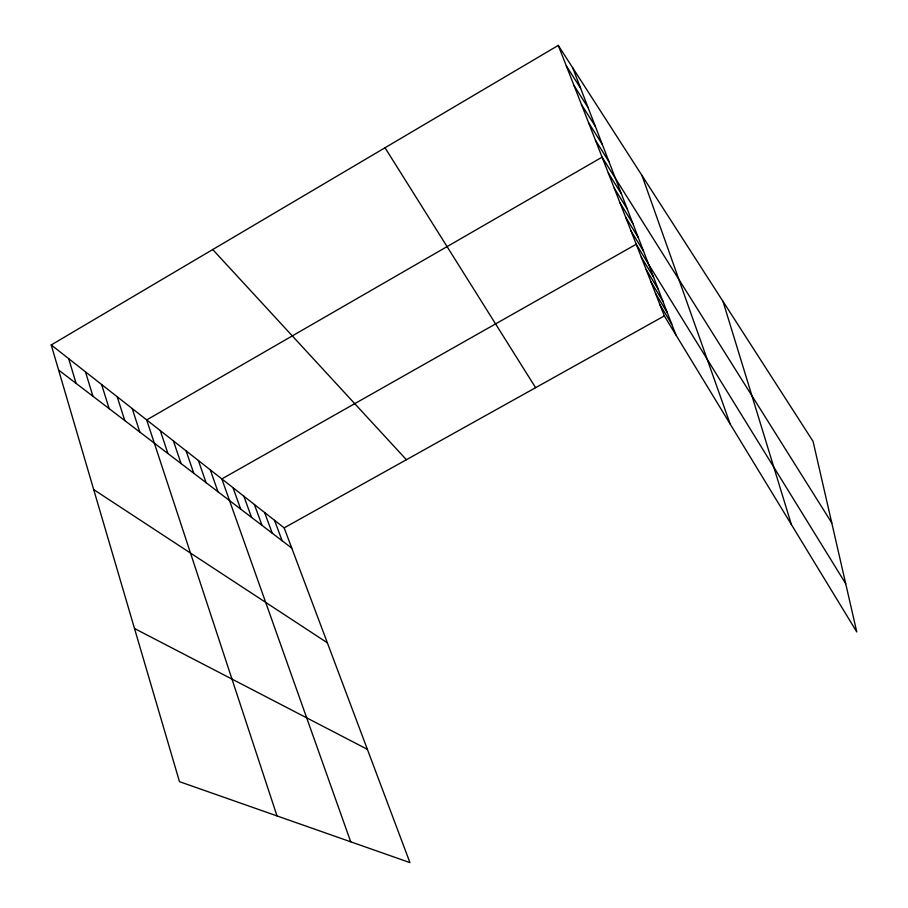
<?xml version="1.0" encoding="UTF-8"?>
<svg xmlns="http://www.w3.org/2000/svg" width="908" height="908" viewBox="0 0 908 908"><rect width="100%" height="100%" fill="white"/><g stroke="black" fill="none" stroke-linecap="round" stroke-linejoin="round"><path stroke-width="1.36" d="M51.223 344.949L284.17 527.877L409.939 862.6L179.489 781.675L51.223 344.949L558.284 45.4L813.069 441.367L856.777 631.945L664.327 315.905L558.284 45.4M284.17 527.877L664.327 315.905M134.498 628.506L367.388 749.338M93.706 489.594L327.368 642.83M58.589 370.021L291.774 548.114M212.733 249.541L406.398 459.72M566.331 65.921L580.598 88.201M574.06 85.624L588.134 107.712M581.483 104.568L595.376 126.439M588.611 122.773L602.322 144.451M595.489 140.297L609.018 161.76M831.773 522.917L602.095 157.163L146.687 419.927L277.008 815.917M385.026 147.754L535.606 387.682M608.292 172.963L621.481 194.028M614.262 188.206L627.292 209.078M620.039 202.927L632.91 223.606M625.623 217.16L638.324 237.646M631.015 230.927L643.568 251.221M845.7 583.674L636.236 244.252L221.836 478.925L350.715 841.807M641.286 257.146L653.544 277.053M646.19 269.631L658.3 289.357M650.934 281.741L662.908 301.274M655.531 293.477L667.369 312.829M659.991 304.861L671.693 324.031M572.744 67.873L675.893 334.904M274.522 520.307L282.15 540.759M264.603 512.509L272.241 533.2M254.388 504.496L262.037 525.403M243.866 496.222L251.527 517.378M233.016 487.709L240.688 509.104M642.001 175.505L730.157 424.013M210.293 469.867L217.988 491.761M198.387 460.515L206.082 482.67M186.095 450.867L193.779 473.272M173.394 440.891L181.078 463.568M160.273 430.585L167.935 453.535M132.205 408.555L139.832 432.072M117.2 396.762L124.782 420.574M101.628 384.538L109.164 408.657M723.018 301.422L791.401 524.574M85.465 371.837L92.957 396.274M68.679 358.66L76.102 383.403"/></g></svg>
